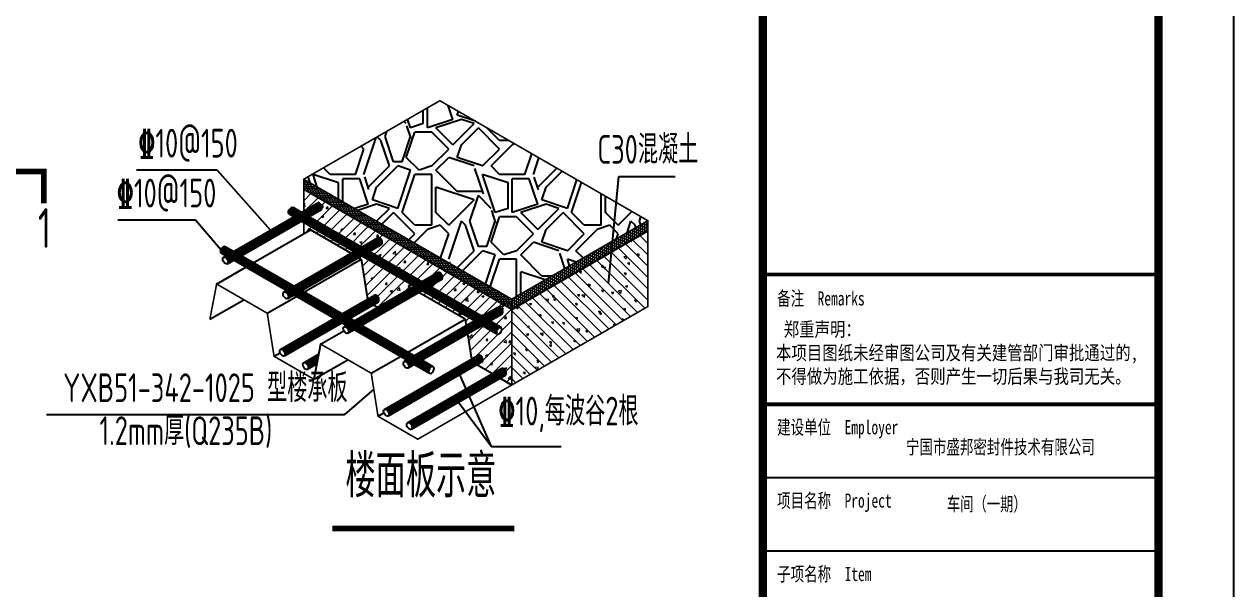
# Model space of a CAD drawing. Extents: x -89996 to 1006241, y -2176 to 440573.
# Drawn here: x 717560 to 740262, y 130487 to 141094 of the extents above; entities that cross this region are included whole.
import ezdxf
from ezdxf.enums import TextEntityAlignment as Align

# ---------------------------------------------------------------- set-up
doc = ezdxf.new("R2010")
doc.units = 0
doc.header["$LTSCALE"] = 1000
doc.header["$MEASUREMENT"] = 0
for name, color, linetype in [('C', 6, 'Continuous'), ('DIM', 146, 'Continuous'), ('PUB_DIM', 3, 'Continuous'), ('PUB_TEXT', 7, 'Continuous'), ('PUB_TITLE', 4, 'Continuous'), ('PZ', 202, 'Continuous'), ('THICK', 6, 'Continuous'), ('YCX', 90, 'Continuous')]:
    doc.layers.add(name, color=color, linetype=linetype)
doc.layers.add('轮廓线', color=3, linetype='Continuous', lineweight=9)
doc.styles.add('_gyy_title_ST', font='', dxfattribs={"width": 0.8})
doc.styles.add('TSSD_Norm', font='tssdeng.shx', dxfattribs={"bigfont": 'hztxt.shx'})
doc.styles.add('XD2008', font='tssdeng.shx', dxfattribs={"width": 0.7, "bigfont": 'hztxt.shx'})
doc.styles.get('_gyy_title_ST').set_extended_font_data('SimSun')

# ---------------------------------------------------------------- blocks, each defined once
blk = doc.blocks.new('A$C211404B3')
at = {"layer": '轮廓线'}
h = blk.add_hatch(dxfattribs=at)
h.set_pattern_fill('木板', color=72, scale=22.5, style=0)
h.set_pattern_definition([(0, (-69547.327, 27063.573), (0, 28.125), []), (45, (-69547.327, 27063.573), (-19.887378, 19.887378), [])])
h.paths.add_polyline_path([(7276, 3473), (7276, 3633), (4023, 5511), (4023, 5351)])
h = blk.add_hatch(dxfattribs=at)
h.set_pattern_fill('木板', color=72, scale=25, angle=45, style=0)
h.set_pattern_definition([(45, (-69547.327, 27063.573), (-22.097087, 22.097087), []), (90, (-69547.327, 27063.573), (-31.25, 5e-15), [])])
h.paths.add_polyline_path([(9405, 4702), (9405, 4758, -0.72675), (9399, 4776, -0.158246), (9405, 4778), (9405, 4862), (7276, 3633), (7276, 3473)])
at = {"layer": 'C', "color": 1, "linetype": 'ByBlock', "const_width": 85.5}
blk.add_lwpolyline([(4472, 43), (7318, 43)], dxfattribs=at)
at = {"layer": 'PUB_DIM'}
for p, q in [((2669, 5653), (1406, 5653)), ((2669, 5653), (3503, 4714)), ((8790, 3880), (8949, 5556)), ((8949, 5556), (9834, 5556)), ((2332, 4872), (1118, 4872)), ((2729, 4405), (2332, 4872)), ((6961, 1329), (6439, 2509)), ((6442, 2021), (6961, 1329)), ((6961, 1329), (8048, 1329))]:
    blk.add_line(p, q, dxfattribs=at)
at = {"layer": 'PZ', "color": 72}
for p, q in [((5958, 6314), (5958, 6628)), ((6356, 6447), (6284, 6663)), ((5693, 6314), (5648, 6449)), ((5892, 6381), (5892, 6590)), ((6356, 6447), (5958, 6314)), ((6489, 6447), (6091, 6314)), ((6422, 6513), (6442, 6572)), ((6710, 6417), (6422, 6513)), ((6688, 6381), (6489, 6447)), ((5296, 6182), (5322, 6260)), ((5627, 6381), (5592, 6416)), ((5627, 5850), (5760, 6248)), ((5704, 6149), (5638, 6348)), ((5892, 6381), (5693, 6314)), ((6025, 6248), (5760, 6248)), ((6290, 5983), (6025, 6248)), ((6356, 6049), (6091, 6314)), ((6356, 6049), (6688, 6381)), ((6489, 6049), (6754, 6314)), ((7085, 5983), (6754, 6314)), ((6886, 6314), (6887, 6315)), ((7085, 6116), (6886, 6314)), ((4964, 5585), (5157, 6165)), ((5229, 6116), (5171, 6173)), ((5362, 5718), (5229, 6116)), ((5428, 5784), (5296, 6182)), ((5561, 5784), (5693, 6182)), ((7233, 6116), (7085, 6116)), ((7324, 6063), (7284, 6049)), ((4831, 5585), (4964, 5983)), ((4964, 5983), (4919, 6028)), ((6025, 5718), (6290, 5983)), ((6422, 5850), (6489, 6049)), ((6820, 5718), (7085, 5983)), ((6953, 5718), (7284, 6049)), ((7483, 5585), (7591, 5909)), ((4434, 5585), (4331, 5688)), ((5030, 5386), (5362, 5718)), ((5163, 5386), (5494, 5718)), ((5561, 5784), (5428, 5784)), ((5693, 5651), (5494, 5718)), ((5826, 5651), (5627, 5850)), ((6025, 5718), (5826, 5651)), ((6091, 5651), (6290, 5850)), ((6688, 5718), (6290, 5850)), ((6820, 5718), (6422, 5850)), ((6834, 5280), (6701, 5678)), ((7085, 5585), (6953, 5718)), ((7616, 5585), (7702, 5845)), ((7682, 5386), (7980, 5684)), ((4124, 5452), (4092, 5550)), ((4234, 5389), (4169, 5585)), ((4566, 5453), (4169, 5585)), ((4831, 5585), (4434, 5585)), ((4699, 5585), (4434, 5585)), ((4633, 5159), (4633, 5519)), ((4898, 5519), (4633, 5519)), ((5030, 5121), (4898, 5519)), ((5043, 5348), (4977, 5546)), ((5494, 5055), (5693, 5651)), ((5561, 4989), (5760, 5585)), ((6025, 5585), (5760, 5585)), ((6025, 4790), (6025, 5585)), ((6422, 5320), (6091, 5651)), ((7019, 4989), (6820, 5585)), ((7218, 5453), (6820, 5585)), ((7483, 5585), (7085, 5585)), ((7351, 5585), (7085, 5585)), ((7284, 4989), (7284, 5519)), ((7549, 5519), (7284, 5519)), ((7682, 5121), (7549, 5519)), ((7695, 5346), (7629, 5545)), ((7815, 5386), (8064, 5636)), ((8146, 5055), (8295, 5502)), ((4566, 5197), (4566, 5453)), ((5097, 5187), (5163, 5386)), ((6091, 4989), (6091, 5386)), ((6688, 5187), (6091, 5386)), ((6820, 5320), (6422, 5320)), ((7218, 5055), (7218, 5453)), ((7748, 5187), (7815, 5386)), ((8212, 4989), (8369, 5459)), ((5030, 5121), (4820, 5051)), ((5163, 5121), (4868, 5023)), ((5494, 5055), (5097, 5187)), ((5362, 5055), (5163, 5121)), ((6290, 4790), (6688, 5187)), ((6621, 4856), (6754, 5254)), ((6953, 5055), (6754, 5254)), ((7682, 5121), (7284, 4989)), ((7815, 5121), (7417, 4989)), ((8146, 5055), (7748, 5187)), ((8013, 5055), (7815, 5121)), ((8676, 4790), (8676, 5282)), ((8743, 4989), (8743, 5244)), ((5161, 4854), (5362, 5055)), ((5245, 4805), (5428, 4989)), ((5760, 4657), (5428, 4989)), ((5760, 4790), (5561, 4989)), ((6290, 4790), (6091, 4989)), ((6953, 4525), (7085, 4922)), ((7030, 4823), (6964, 5022)), ((7218, 5055), (7019, 4989)), ((7351, 4922), (7085, 4922)), ((7616, 4657), (7351, 4922)), ((7682, 4723), (7417, 4989)), ((7682, 4723), (8013, 5055)), ((7815, 4723), (8080, 4989)), ((8411, 4657), (8080, 4989)), ((8411, 4790), (8212, 4989)), ((8942, 4790), (8743, 4989)), ((8942, 4790), (9157, 5005)), ((9273, 4856), (9296, 4924)), ((6025, 4790), (5760, 4790)), ((6157, 4790), (5958, 4723)), ((6290, 4657), (6157, 4790)), ((6290, 4259), (6489, 4856)), ((6555, 4790), (6489, 4856)), ((6688, 4392), (6555, 4790)), ((6754, 4458), (6621, 4856)), ((6886, 4458), (7019, 4856)), ((8676, 4790), (8411, 4790)), ((8809, 4790), (8610, 4723)), ((8942, 4657), (8809, 4790)), ((9080, 4674), (9140, 4856)), ((9207, 4790), (9140, 4856)), ((9219, 4754), (9207, 4790)), ((9293, 4797), (9273, 4856)), ((5665, 4563), (5760, 4657)), ((5749, 4514), (5958, 4723)), ((6163, 4276), (6290, 4657)), ((7351, 4392), (7616, 4657)), ((7748, 4525), (7815, 4723)), ((8146, 4392), (8411, 4657)), ((8279, 4392), (8610, 4723)), ((8916, 4579), (8942, 4657)), ((6422, 4126), (6688, 4392)), ((6506, 4078), (6820, 4392)), ((6886, 4458), (6754, 4458)), ((7019, 4326), (6820, 4392)), ((7152, 4326), (6953, 4525)), ((7351, 4392), (7152, 4326)), ((7417, 4326), (7616, 4525)), ((8013, 4392), (7616, 4525)), ((8146, 4392), (7748, 4525)), ((8107, 4112), (8027, 4352)), ((8393, 4278), (8279, 4392)), ((6314, 4188), (6303, 4220)), ((6867, 3869), (7019, 4326)), ((6941, 3826), (7085, 4259)), ((7351, 4259), (7085, 4259)), ((7351, 3676), (7351, 4259)), ((7748, 3994), (7417, 4326)), ((8181, 4155), (8146, 4259)), ((8283, 4214), (8146, 4259)), ((7417, 3714), (7417, 4061)), ((7797, 3934), (7417, 4061)), ((7902, 3994), (7748, 3994))]:
    blk.add_line(p, q, dxfattribs=at)
at = {"layer": 'PZ', "extrusion": (-0.707107, -0.408248, 0.57735)}
for p, q in [((7276, 3473), (4023, 5351)), ((5175, 3502), (5103, 3544)), ((6973, 2464), (6729, 2605)), ((7276, 2289), (7092, 2396))]:
    blk.add_line(p, q, dxfattribs=at)
at = {"layer": 'PZ', "extrusion": (0.707107, -0.408248, 0.57735)}
blk.add_line((7276, 3473), (9405, 4702), dxfattribs=at)
at = {"layer": 'PZ', "const_width": 25}
for points in [[(7276, 2289), (9405, 3518), (9405, 4862), (6152, 6740), (4023, 5511), (4023, 5014)], [(7276, 3633), (4023, 5511)]]:
    blk.add_lwpolyline(points, dxfattribs=at)
at = {"layer": 'PZ'}
for points in [[(4023, 4834, 25, 25, 0), (4023, 4657, 0, 0, 0)], [(7276, 2289, 25, 25, 0), (7276, 3633, 25, 25, 0), (9405, 4862, 0, 0, 0)]]:
    blk.add_lwpolyline(points, format="xyseb", dxfattribs=at)
at = {"layer": 'THICK', "color": 4}
for p, q in [((2769, 4290), (4238, 5138)), ((2780, 4292), (4249, 5141)), ((2791, 4290), (4260, 5139)), ((2803, 4284), (4272, 5132)), ((2815, 4274), (4284, 5122)), ((2827, 4258), (4296, 5106)), ((2830, 4188), (4300, 5037)), ((2836, 4240), (4305, 5088)), ((2837, 4197), (4307, 5046)), ((2840, 4221), (4309, 5069)), ((2840, 4207), (4309, 5056)), ((3711, 3745), (5180, 4594)), ((3722, 3748), (5192, 4597)), ((3733, 3746), (5203, 4595)), ((3745, 3740), (5214, 4588)), ((3757, 3730), (5226, 4578)), ((3769, 3714), (5238, 4562)), ((3778, 3696), (5247, 4544)), ((3773, 3644), (5242, 4493)), ((3780, 3653), (5249, 4502)), ((3782, 3677), (5252, 4525)), ((3782, 3663), (5252, 4512)), ((4653, 3201), (6122, 4050)), ((4665, 3204), (6134, 4053)), ((4676, 3202), (6145, 4051)), ((4688, 3196), (6157, 4044)), ((4700, 3186), (6169, 4034)), ((4712, 3170), (6181, 4018)), ((4720, 3152), (6189, 4000)), ((4725, 3133), (6194, 3981)), ((4715, 3100), (6184, 3948)), ((4722, 3109), (6191, 3958)), ((4725, 3119), (6194, 3968)), ((5595, 2658), (7065, 3506)), ((5607, 2660), (7076, 3509)), ((5618, 2658), (7087, 3507)), ((5630, 2652), (7099, 3500)), ((5642, 2642), (7111, 3490)), ((5654, 2626), (7123, 3474)), ((5662, 2608), (7132, 3456)), ((5664, 2565), (7133, 3414)), ((5667, 2589), (7136, 3437)), ((5667, 2575), (7136, 3424)), ((5657, 2556), (7126, 3405))]:
    blk.add_line(p, q, dxfattribs=at)
at = {"layer": 'THICK', "color": 70}
for p, q in [((3890, 4937), (3785, 4998)), ((3879, 4931), (3785, 4985)), ((3872, 4926), (3788, 4975)), ((3909, 4948), (3790, 5017)), ((3929, 4960), (3798, 5035)), ((3867, 4924), (3801, 4962)), ((3949, 4971), (3810, 5051)), ((3964, 4980), (3822, 5061)), ((3975, 4986), (3834, 5068)), ((3982, 4990), (3845, 5070)), ((3986, 4992), (3856, 5067)), ((4925, 4446), (4101, 4922)), ((4928, 4448), (4104, 4924)), ((4809, 4380), (3986, 4855)), ((4814, 4382), (3990, 4858)), ((4821, 4387), (3997, 4862)), ((4833, 4393), (4009, 4869)), ((4852, 4404), (4028, 4880)), ((4871, 4416), (4048, 4891)), ((4891, 4427), (4068, 4903)), ((4906, 4436), (4083, 4911)), ((4917, 4442), (4094, 4918)), ((2830, 4325), (2724, 4386)), ((2818, 4318), (2724, 4372)), ((2811, 4314), (2727, 4363)), ((2849, 4336), (2729, 4405)), ((2869, 4347), (2738, 4423)), ((2888, 4359), (2750, 4439)), ((2903, 4367), (2762, 4449)), ((2915, 4374), (2774, 4455)), ((2922, 4378), (2785, 4457)), ((2925, 4380), (2796, 4454)), ((5833, 3883), (5010, 4359)), ((5848, 3892), (5025, 4367)), ((5860, 3898), (5036, 4374)), ((5867, 3902), (5043, 4378)), ((5870, 3904), (5047, 4380)), ((2807, 4311), (2740, 4350)), ((3749, 3767), (2925, 4243)), ((3753, 3770), (2930, 4246)), ((3760, 3774), (2937, 4250)), ((3772, 3781), (2948, 4256)), ((3791, 3792), (2967, 4267)), ((3811, 3803), (2987, 4279)), ((3831, 3815), (3007, 4290)), ((3846, 3823), (3022, 4299)), ((3857, 3830), (3033, 4305)), ((3864, 3834), (3040, 4310)), ((3867, 3836), (3044, 4311)), ((5752, 3836), (4928, 4311)), ((5756, 3838), (4932, 4314)), ((5763, 3842), (4940, 4318)), ((5775, 3849), (4951, 4325)), ((5794, 3860), (4970, 4336)), ((5814, 3872), (4990, 4347)), ((5870, 3904), (5640, 4037)), ((6736, 3316), (5913, 3792)), ((6756, 3328), (5932, 3803)), ((6775, 3339), (5952, 3814)), ((6791, 3348), (5967, 3823)), ((6802, 3354), (5978, 3830)), ((6809, 3358), (5986, 3834)), ((6812, 3360), (5989, 3836)), ((6812, 3360), (5989, 3836)), ((4691, 3223), (3867, 3699)), ((4696, 3226), (3872, 3701)), ((4703, 3230), (3879, 3706)), ((4714, 3237), (3891, 3712)), ((4733, 3248), (3910, 3723)), ((4753, 3259), (3929, 3735)), ((4773, 3271), (3949, 3746)), ((4788, 3279), (3964, 3755)), ((4799, 3286), (3975, 3761)), ((4806, 3290), (3983, 3766)), ((4810, 3292), (3986, 3767)), ((6694, 3292), (5870, 3767)), ((6698, 3294), (5875, 3770)), ((6705, 3298), (5882, 3774)), ((6717, 3305), (5894, 3781)), ((4810, 3292), (4579, 3425)), ((5741, 2742), (4918, 3217)), ((5748, 2746), (4925, 3221)), ((5752, 2748), (4928, 3223)), ((5752, 2748), (4928, 3223)), ((7048, 3087), (6812, 3223)), ((7041, 3097), (6817, 3226)), ((7038, 3107), (6824, 3230)), ((7038, 3120), (6836, 3237)), ((7042, 3139), (6855, 3248)), ((7051, 3157), (6874, 3259)), ((7063, 3173), (6894, 3270)), ((7075, 3183), (6909, 3279)), ((7087, 3190), (6920, 3286)), ((7098, 3192), (6928, 3290)), ((7109, 3189), (6931, 3292)), ((7109, 3189), (6931, 3292)), ((5633, 2679), (4810, 3155)), ((5638, 2682), (4814, 3157)), ((5645, 2686), (4821, 3162)), ((5656, 2693), (4833, 3168)), ((5675, 2704), (4852, 3179)), ((5695, 2715), (4872, 3191)), ((5715, 2727), (4891, 3202)), ((5730, 2735), (4906, 3211)), ((6002, 2561), (5833, 2658)), ((6014, 2571), (5849, 2667)), ((6026, 2577), (5860, 2673)), ((6037, 2579), (5867, 2677)), ((6049, 2576), (5870, 2679)), ((6049, 2576), (5870, 2679)), ((5987, 2475), (5752, 2611)), ((5980, 2484), (5756, 2613)), ((5977, 2494), (5763, 2618)), ((5977, 2508), (5775, 2624)), ((5982, 2527), (5794, 2635)), ((5990, 2545), (5814, 2647))]:
    blk.add_line(p, q, dxfattribs=at)
at = {"layer": 'THICK'}
for p, q in [((3234, 4201), (4129, 4718)), ((2661, 3870), (3116, 4133))]:
    blk.add_line(p, q, dxfattribs=at)
at = {"layer": 'THICK', "extrusion": (0.707107, -0.408248, 0.57735)}
for p, q in [((4762, 4353), (4129, 4718)), ((4921, 4261), (4881, 4284)), ((4921, 4261), (5020, 3633)), ((6548, 3322), (5823, 3740)), ((6548, 3322), (6564, 3217)), ((6584, 3091), (6647, 2694))]:
    blk.add_line(p, q, dxfattribs=at)
at = {"layer": 'THICK', "extrusion": (0, 0.816497, 0.57735)}
for p, q in [((4026, 3744), (4921, 4261)), ((2555, 3319), (3085, 3625)), ((3453, 3413), (3908, 3676)), ((5653, 2805), (6548, 3322)), ((4287, 2931), (4649, 3140)), ((3559, 2739), (3652, 2793)), ((4181, 2380), (4711, 2686)), ((5079, 2474), (5534, 2737)), ((5185, 1800), (5278, 1854))]:
    blk.add_line(p, q, dxfattribs=at)
at = {"layer": 'THICK', "color": 241}
for p, q in [((4619, 3402), (5128, 3695)), ((4623, 3400), (5140, 3698)), ((4630, 3396), (5151, 3696)), ((4641, 3389), (5162, 3690)), ((4656, 3380), (5174, 3680)), ((4676, 3369), (5186, 3664)), ((4696, 3358), (5195, 3646)), ((4715, 3347), (5200, 3627)), ((4726, 3340), (5200, 3613)), ((4733, 3336), (5197, 3603)), ((4738, 3333), (5190, 3594)), ((3659, 2847), (4501, 3333)), ((3670, 2850), (4504, 3331)), ((3681, 2848), (4511, 3327)), ((3693, 2842), (4523, 3321)), ((3705, 2831), (4538, 3312)), ((3717, 2815), (4557, 3301)), ((3721, 2746), (4619, 3265)), ((3726, 2798), (4577, 3289)), ((3728, 2755), (4615, 3267)), ((3730, 2778), (4596, 3278)), ((3730, 2765), (4608, 3271)), ((4021, 2638), (4257, 2774)), ((4033, 2641), (4256, 2770)), ((4044, 2639), (4254, 2760)), ((4056, 2632), (4251, 2745)), ((4068, 2622), (4248, 2726)), ((4080, 2606), (4243, 2700)), ((4088, 2588), (4238, 2675)), ((4093, 2569), (4233, 2650)), ((5286, 1908), (6754, 2756)), ((5297, 1911), (6766, 2759)), ((5308, 1909), (6777, 2757)), ((5319, 1903), (6789, 2751)), ((5331, 1892), (6801, 2741)), ((5344, 1876), (6813, 2725)), ((5347, 1807), (6816, 2655)), ((5352, 1859), (6821, 2707)), ((5354, 1816), (6823, 2664)), ((5357, 1839), (6826, 2688)), ((5357, 1826), (6826, 2674)), ((4083, 2537), (4227, 2620)), ((4090, 2546), (4228, 2626)), ((4093, 2556), (4230, 2635)), ((5648, 1699), (7117, 2547)), ((5659, 1702), (7128, 2550)), ((5670, 1700), (7139, 2548)), ((5682, 1693), (7151, 2542)), ((5694, 1683), (7163, 2531)), ((5706, 1667), (7175, 2516)), ((5715, 1649), (7184, 2498)), ((5719, 1630), (7188, 2479)), ((5719, 1617), (7188, 2465)), ((5709, 1598), (7179, 2446)), ((5716, 1607), (7186, 2455))]:
    blk.add_line(p, q, dxfattribs=at)
at = {"layer": 'THICK', "extrusion": (-0.707107, -0.408248, 0.57735)}
blk.add_line((4287, 2931), (4181, 2380), dxfattribs=at)
at = {"layer": 'THICK'}
blk.add_lwpolyline([(7276, 2289, 25, 25, 0), (5807, 1441, 25, 25, 0), (5185, 1800, 25, 25, 0), (5079, 2474, 25, 25, 0), (4287, 2931, 25, 25, 0), (4181, 2380, 25, 25, 0), (3559, 2739, 25, 25, 0), (3453, 3413, 25, 25, 0), (2661, 3870, 25, 25, 0), (2555, 3319, 0, 0, 0)], format="xyseb", dxfattribs=at)
at = {"layer": 'THICK', "color": 4}
for centre, start_param, end_param in [((4268, 5087), 6.204217, 9.431477), ((4267, 5086), 6.187663, 6.380239), ((5210, 4542), 6.204217, 9.431477), ((5209, 4542), 6.187663, 6.380239), ((6152, 3998), 6.204217, 9.431477), ((6152, 3998), 6.187663, 6.380239), ((7094, 3454), 6.204217, 9.431477), ((7094, 3454), 6.187663, 6.380239)]:
    blk.add_ellipse(centre, major_axis=(29.6, -51.5), ratio=0.582274, start_param=start_param, end_param=end_param, dxfattribs=at)
at = {"layer": 'THICK', "color": 70, "extrusion": (0, 0, -1)}
for centre in [(3827, 5015), (2766, 4403)]:
    blk.add_ellipse(centre, major_axis=(-29.6, -51.5), ratio=0.582274, start_param=6.170759, end_param=9.42625, dxfattribs=at)
at = {"layer": 'THICK', "color": 4}
for centre in [(2798, 4238), (3741, 3694), (4683, 3150), (5625, 2606)]:
    blk.add_ellipse(centre, major_axis=(29.6, -51.5), ratio=0.582274, dxfattribs=at)
at = {"layer": 'THICK', "color": 241}
for centre in [(5158, 3644), (6784, 2705), (7147, 2496)]:
    blk.add_ellipse(centre, major_axis=(29.6, -51.5), ratio=0.582274, start_param=6.204217, end_param=9.431477, dxfattribs=at)
at = {"layer": 'THICK', "color": 70, "extrusion": (0, 0, -1)}
for centre in [(7079, 3137), (6019, 2525)]:
    blk.add_ellipse(centre, major_axis=(-29.6, -51.5), ratio=0.582274, dxfattribs=at)
at = {"layer": 'THICK', "color": 241}
for centre in [(3689, 2796), (4051, 2586), (5315, 1857), (5677, 1648)]:
    blk.add_ellipse(centre, major_axis=(29.6, -51.5), ratio=0.582274, dxfattribs=at)
at = {"layer": 'YCX'}
for p, q in [((5118, 2225), (4654, 1822)), ((4654, 1822), (0, 1822))]:
    blk.add_line(p, q, dxfattribs=at)
at = {"layer": '轮廓线', "color": 72}
for p, q in [((4023, 5175), (4135, 5286)), ((4023, 4998), (4247, 5222)), ((4023, 4821), (4359, 5157)), ((4023, 5136), (4039, 5142)), ((4023, 5116), (4029, 5112)), ((4023, 5095), (4041, 5115)), ((4029, 5112), (4039, 5142)), ((4046, 5084), (4041, 5115)), ((4285, 5082), (4324, 5122)), ((4329, 5075), (4323, 5122)), ((4023, 5086), (4046, 5084)), ((4053, 4674), (4471, 5092)), ((4221, 4665), (4583, 5028)), ((4285, 5082), (4329, 5075)), ((4302, 4928), (4337, 4941)), ((4302, 4928), (4327, 4911)), ((4327, 4911), (4337, 4941)), ((4333, 4601), (4695, 4963)), ((4375, 5055), (4399, 5084)), ((4375, 5055), (4405, 5052)), ((4405, 5052), (4399, 5084)), ((4086, 4710), (4110, 4739)), ((4115, 4710), (4110, 4739)), ((4445, 4536), (4807, 4898)), ((4557, 4471), (4919, 4834)), ((4601, 4726), (4636, 4740)), ((4625, 4709), (4636, 4740)), ((4669, 4407), (5032, 4769)), ((4086, 4710), (4112, 4708)), ((4445, 4679), (4469, 4708)), ((4445, 4679), (4474, 4676)), ((4474, 4676), (4469, 4708)), ((4601, 4726), (4625, 4709)), ((4781, 4342), (5144, 4704)), ((4803, 4648), (4827, 4676)), ((4803, 4648), (4833, 4645)), ((4833, 4645), (4827, 4676)), ((4893, 4277), (5256, 4639)), ((4939, 4146), (5368, 4575)), ((5162, 4616), (5186, 4645)), ((5162, 4616), (5192, 4614)), ((5192, 4614), (5186, 4645)), ((9147, 4531), (9132, 4544)), ((9147, 4531), (9149, 4554)), ((9405, 4327), (9167, 4564)), ((9405, 4503), (9279, 4629)), ((9405, 4680), (9391, 4694)), ((4884, 4429), (4923, 4470)), ((4884, 4429), (4929, 4422)), ((4899, 4525), (4934, 4538)), ((4899, 4525), (4924, 4508)), ((4929, 4422), (4923, 4470)), ((4924, 4508), (4934, 4538)), ((4964, 3994), (5480, 4510)), ((4988, 3841), (5592, 4445)), ((5012, 3688), (5704, 4381)), ((5418, 4346), (5457, 4387)), ((5463, 4339), (5457, 4387)), ((9405, 3796), (8831, 4370)), ((9405, 3973), (8943, 4435)), ((9405, 4150), (9055, 4500)), ((4883, 4283), (4897, 4300)), ((4902, 4272), (4897, 4300)), ((5066, 3565), (5816, 4316)), ((5178, 3501), (5928, 4251)), ((5197, 4324), (5233, 4337)), ((5197, 4324), (5222, 4307)), ((5222, 4307), (5232, 4337)), ((5231, 4240), (5255, 4269)), ((5231, 4240), (5261, 4238)), ((5261, 4237), (5255, 4269)), ((5418, 4346), (5463, 4339)), ((5465, 3611), (6040, 4186)), ((5590, 4209), (5614, 4237)), ((5590, 4209), (5620, 4206)), ((5620, 4206), (5614, 4237)), ((5948, 4177), (5973, 4206)), ((5948, 4177), (5978, 4175)), ((5978, 4175), (5973, 4206)), ((9245, 3426), (8494, 4176)), ((9357, 3490), (8606, 4241)), ((8693, 4130), (8679, 4165)), ((8710, 4155), (8679, 4165)), ((9405, 3619), (8718, 4306)), ((9075, 4302), (9027, 4296)), ((9068, 4257), (9027, 4296)), ((9068, 4257), (9075, 4302)), ((9118, 4203), (9087, 4197)), ((9116, 4173), (9087, 4197)), ((9116, 4173), (9118, 4203)), ((9257, 4307), (9243, 4342)), ((9273, 4331), (9243, 4342)), ((9257, 4307), (9273, 4332)), ((5076, 3961), (5111, 3974)), ((5101, 3944), (5111, 3974)), ((5496, 4122), (5531, 4136)), ((5496, 4122), (5521, 4106)), ((5521, 4105), (5531, 4136)), ((5790, 3759), (6152, 4122)), ((5902, 3695), (6264, 4057)), ((6014, 3630), (6376, 3992)), ((6215, 4082), (6218, 4084)), ((6215, 4082), (6239, 4065)), ((6239, 4065), (6241, 4070)), ((8129, 3953), (8142, 3973)), ((8909, 3232), (8158, 3982)), ((9021, 3296), (8270, 4047)), ((8366, 4064), (8335, 4058)), ((8364, 4034), (8335, 4058)), ((8364, 4034), (8366, 4064)), ((9133, 3361), (8382, 4112)), ((8693, 4130), (8710, 4155)), ((8742, 4133), (8711, 4127)), ((8740, 4103), (8711, 4127)), ((8740, 4103), (8742, 4133)), ((9055, 4008), (9042, 4043)), ((9072, 4033), (9042, 4043)), ((9055, 4008), (9072, 4033)), ((4980, 3890), (4990, 3900)), ((4986, 3854), (4995, 3852)), ((4995, 3852), (4990, 3900)), ((5076, 3961), (5101, 3944)), ((5301, 3864), (5325, 3893)), ((5301, 3864), (5330, 3861)), ((5330, 3861), (5325, 3893)), ((5484, 3777), (5523, 3817)), ((5529, 3770), (5523, 3817)), ((5659, 3833), (5683, 3861)), ((5659, 3833), (5689, 3830)), ((5689, 3830), (5683, 3861)), ((5794, 3921), (5829, 3934)), ((5794, 3921), (5819, 3904)), ((5819, 3904), (5829, 3934)), ((6018, 3801), (6042, 3830)), ((6018, 3801), (6048, 3799)), ((6048, 3799), (6042, 3830)), ((6126, 3565), (6488, 3928)), ((6238, 3501), (6601, 3863)), ((6350, 3436), (6713, 3798)), ((6376, 3770), (6401, 3799)), ((6406, 3767), (6401, 3799)), ((6513, 3881), (6547, 3894)), ((6513, 3881), (6538, 3864)), ((6538, 3864), (6548, 3893)), ((8572, 3038), (7822, 3788)), ((8684, 3102), (7934, 3853)), ((8797, 3167), (8046, 3917)), ((8129, 3953), (8125, 3963)), ((8491, 3831), (8478, 3866)), ((8508, 3856), (8478, 3866)), ((8491, 3831), (8508, 3856)), ((9087, 3844), (9056, 3838)), ((9084, 3814), (9056, 3838)), ((9084, 3814), (9087, 3844)), ((9405, 3921), (9404, 3922)), ((9405, 3921), (9404, 3922)), ((5374, 3760), (5409, 3773)), ((5374, 3760), (5399, 3743)), ((5399, 3743), (5409, 3773)), ((5484, 3777), (5529, 3770)), ((6018, 3694), (6057, 3734)), ((6018, 3694), (6062, 3687)), ((6062, 3687), (6057, 3734)), ((6093, 3720), (6128, 3733)), ((6093, 3720), (6118, 3703)), ((6118, 3703), (6128, 3733)), ((6376, 3770), (6406, 3767)), ((6462, 3371), (6825, 3734)), ((6552, 3611), (6591, 3652)), ((6552, 3611), (6596, 3604)), ((6554, 3286), (6937, 3669)), ((6578, 3133), (7049, 3604)), ((6596, 3604), (6591, 3652)), ((6735, 3739), (6759, 3767)), ((6735, 3739), (6765, 3736)), ((6765, 3736), (6759, 3767)), ((6811, 3680), (6846, 3693)), ((6811, 3680), (6836, 3663)), ((6836, 3663), (6846, 3693)), ((8348, 2908), (7598, 3659)), ((8460, 2973), (7710, 3723)), ((7852, 3635), (7805, 3630)), ((7845, 3591), (7805, 3630)), ((7845, 3591), (7852, 3636)), ((7928, 3655), (7914, 3690)), ((7944, 3679), (7914, 3690)), ((7959, 3636), (7927, 3630)), ((7956, 3606), (7927, 3630)), ((7928, 3655), (7944, 3680)), ((7956, 3606), (7959, 3636)), ((8335, 3705), (8303, 3699)), ((8332, 3675), (8303, 3699)), ((8332, 3675), (8335, 3705)), ((8422, 3702), (8375, 3696)), ((8415, 3657), (8375, 3696)), ((8415, 3657), (8422, 3702)), ((8711, 3774), (8680, 3769)), ((8708, 3745), (8680, 3769)), ((8708, 3745), (8711, 3775)), ((8854, 3710), (8841, 3745)), ((8871, 3735), (8841, 3745)), ((8854, 3710), (8871, 3735)), ((8992, 3768), (8944, 3763)), ((8985, 3724), (8944, 3763)), ((8985, 3724), (8992, 3768)), ((9217, 3588), (9203, 3623)), ((9233, 3613), (9203, 3623)), ((9217, 3588), (9233, 3613)), ((6391, 3518), (6426, 3532)), ((6391, 3518), (6416, 3502)), ((6416, 3502), (6426, 3532)), ((6446, 3394), (6470, 3423)), ((6476, 3391), (6470, 3422)), ((6602, 2980), (7161, 3539)), ((6626, 2827), (7273, 3475)), ((7085, 3528), (7119, 3564)), ((7085, 3528), (7130, 3521)), ((7110, 3478), (7145, 3492)), ((7110, 3478), (7135, 3462)), ((7130, 3521), (7125, 3560)), ((7135, 3461), (7145, 3492)), ((8012, 2714), (7276, 3450)), ((7364, 3478), (7350, 3513)), ((7380, 3503), (7350, 3513)), ((7364, 3478), (7380, 3503)), ((8124, 2779), (7374, 3529)), ((8236, 2843), (7486, 3594)), ((7583, 3566), (7551, 3561)), ((7580, 3537), (7551, 3561)), ((7580, 3537), (7583, 3566)), ((8290, 3533), (8277, 3568)), ((8307, 3558), (8277, 3568)), ((8290, 3533), (8307, 3558)), ((8653, 3411), (8639, 3446)), ((8670, 3436), (8639, 3446)), ((8680, 3416), (8648, 3410)), ((8677, 3386), (8648, 3410)), ((8653, 3411), (8670, 3436)), ((8677, 3386), (8680, 3416)), ((9056, 3485), (9024, 3479)), ((9053, 3455), (9024, 3480)), ((9053, 3455), (9056, 3485)), ((9405, 3550), (9400, 3549)), ((9405, 3545), (9400, 3549)), ((6446, 3394), (6476, 3391)), ((6650, 2675), (7276, 3301)), ((6690, 3317), (6725, 3330)), ((6690, 3317), (6715, 3300)), ((6715, 3300), (6725, 3330)), ((6804, 3362), (6829, 3391)), ((6804, 3362), (6834, 3360)), ((6834, 3360), (6829, 3391)), ((7163, 3331), (7187, 3360)), ((7163, 3331), (7193, 3328)), ((7193, 3328), (7187, 3360)), ((7900, 2649), (7276, 3273)), ((7726, 3356), (7713, 3391)), ((7743, 3381), (7713, 3391)), ((7726, 3356), (7743, 3381)), ((7927, 3277), (7896, 3271)), ((7925, 3247), (7896, 3271)), ((7925, 3247), (7927, 3277)), ((8089, 3235), (8075, 3270)), ((8106, 3259), (8075, 3269)), ((8089, 3235), (8106, 3259)), ((8303, 3346), (8272, 3341)), ((8301, 3317), (8272, 3341)), ((8301, 3317), (8303, 3347)), ((8909, 3234), (8862, 3229)), ((8878, 3214), (8862, 3229)), ((8909, 3232), (8909, 3235)), ((9014, 3293), (9002, 3325)), ((9032, 3314), (9002, 3325)), ((9019, 3296), (9032, 3315)), ((6618, 3041), (6657, 3082)), ((6618, 3041), (6662, 3034)), ((6662, 3034), (6657, 3082)), ((6747, 2595), (7276, 3124)), ((6988, 3116), (7023, 3129)), ((6988, 3116), (7013, 3099)), ((7013, 3099), (7023, 3129)), ((7788, 2585), (7276, 3096)), ((7525, 3058), (7512, 3093)), ((7542, 3083), (7512, 3093)), ((7551, 3208), (7520, 3202)), ((7549, 3178), (7520, 3202)), ((7525, 3058), (7542, 3083)), ((7549, 3178), (7551, 3208)), ((7769, 3102), (7722, 3096)), ((7763, 3057), (7722, 3096)), ((7763, 3057), (7769, 3102)), ((8339, 3168), (8292, 3163)), ((8332, 3124), (8292, 3163)), ((8332, 3124), (8339, 3168)), ((8451, 3113), (8438, 3148)), ((8468, 3138), (8438, 3148)), ((8451, 3113), (8468, 3138)), ((6859, 2530), (7276, 2948)), ((6874, 2986), (6898, 3015)), ((6874, 2986), (6904, 2984)), ((6904, 2984), (6898, 3015)), ((7152, 2958), (7190, 2999)), ((7152, 2958), (7196, 2952)), ((7196, 2952), (7190, 2999)), ((7232, 2955), (7257, 2984)), ((7232, 2955), (7262, 2952)), ((7262, 2952), (7257, 2984)), ((7676, 2520), (7276, 2920)), ((7520, 2849), (7488, 2843)), ((7517, 2819), (7489, 2843)), ((7517, 2819), (7520, 2849)), ((7896, 2918), (7865, 2913)), ((7893, 2889), (7865, 2913)), ((7888, 2936), (7874, 2971)), ((7904, 2961), (7874, 2971)), ((7888, 2936), (7904, 2961)), ((7893, 2889), (7896, 2919)), ((8238, 2845), (8237, 2849)), ((8243, 2847), (8237, 2849)), ((8272, 2988), (8241, 2982)), ((8269, 2958), (8241, 2982)), ((8269, 2958), (8272, 2988)), ((6867, 2753), (6902, 2767)), ((6867, 2753), (6891, 2736)), ((6891, 2736), (6902, 2767)), ((6971, 2465), (7276, 2771)), ((7564, 2455), (7276, 2743)), ((7324, 2759), (7310, 2794)), ((7340, 2784), (7310, 2794)), ((7324, 2759), (7340, 2784)), ((7686, 2638), (7673, 2673)), ((7703, 2662), (7673, 2673)), ((7686, 2638), (7703, 2662)), ((6943, 2610), (6967, 2639)), ((6943, 2610), (6973, 2608)), ((6973, 2608), (6967, 2639)), ((7083, 2401), (7276, 2594)), ((7165, 2552), (7200, 2565)), ((7165, 2552), (7190, 2535)), ((7190, 2535), (7200, 2565)), ((7452, 2390), (7276, 2566)), ((7488, 2490), (7457, 2485)), ((7486, 2461), (7457, 2485)), ((7486, 2461), (7488, 2491)), ((7687, 2568), (7639, 2563)), ((7680, 2524), (7639, 2563)), ((7680, 2524), (7687, 2568)), ((7195, 2336), (7276, 2417)), ((7218, 2389), (7257, 2429)), ((7218, 2389), (7262, 2382)), ((7262, 2382), (7257, 2429)), ((7340, 2326), (7276, 2389))]:
    blk.add_line(p, q, dxfattribs=at)
at = {"layer": 'DIM', "color": 7, "style": 'TSSD_Norm', "width": 0.7}
for s, p in [('%%13210@150', (2213, 5715)), ('C30混凝土', (9405, 5618)), ('%%13210@150', (1877, 4934)), ('YXB51-342-1025 型楼承板', (2485, 1887)), ('%%13210,每波谷2根', (8163, 1521)), ('1.2mm厚(Q235B)', (2180, 1214))]:
    blk.add_text(s, height=450, dxfattribs=at).set_placement(p, align=Align.BOTTOM_CENTER)
blk.add_text('楼面板示意', height=675, dxfattribs=at).set_placement((4675, 327), align=Align.BOTTOM_LEFT)
blk = doc.blocks.new('A$C767023C3')
at = {"layer": 'PUB_TITLE'}
for p, q in [((0, -23192), (-4949, -23192)), ((0, -25737), (-4949, -25737)), ((0, -26657), (-4949, -26657))]:
    blk.add_line(p, q, dxfattribs=at)
at = {"layer": 'PUB_TITLE', "const_width": 106}
blk.add_lwpolyline([(-4949, 0), (0, 0), (0, -40586), (-4949, -40586)], close=True, dxfattribs=at)
at = {"layer": 'PUB_TITLE', "const_width": 49.5}
for points in [[(-4949, -23192), (0, -23192)], [(-4949, -24818), (0, -24818)]]:
    blk.add_lwpolyline(points, dxfattribs=at)
at = {"layer": 'PUB_TITLE', "style": '_gyy_title_ST', "width": 0.7}
for s, height, p in [('备注  Remarks', 176.77, (-4771, -23580)), ('建设单位  Employer', 176.77, (-4771, -25193)), ('项目名称  Project', 176.77, (-4771, -26112)), ('子项名称  Item', 176.8, (-4771, -27031))]:
    blk.add_text(s, height=height, dxfattribs=at).set_placement(p)
at = {"layer": 'PUB_TITLE', "color": 2, "style": '_gyy_title_ST', "width": 0.7}
for s, height, p in [('宁国市盛邦密封件技术有限公司', 176.77, (-1978, -25348)), ('车间（一期）', 173.9, (-2148, -26063))]:
    blk.add_text(s, height=height, dxfattribs=at).set_placement(p, align=Align.MIDDLE)
at = {"layer": 'PUB_TITLE', "insert": (-4785, -23790), "char_height": 176.77, "width": 5656.57, "attachment_point": 1, "style": '_gyy_title_ST'}
blk.add_mtext(' 郑重声明：\\P本项目图纸未经审图公司及有关建管部门审批通过的,\\P不得做为施工依据，否则产生一切后果与我司无关。', dxfattribs=at)

msp = doc.modelspace()

# ---------------------------------------------------------------- linework, layer by layer
at = {"layer": 'PUB_DIM', "const_width": 105}
msp.add_lwpolyline([(717030.48, 138327.17), (717930.48, 138327.17), (717930.48, 137727.17)], dxfattribs=at)
at = {"layer": 'PUB_TITLE'}
msp.add_lwpolyline([(651161.89, 109593.71), (740261.89, 109593.71), (740261.89, 172593.71), (651161.89, 172593.71)], close=True, dxfattribs=at)
at = {"layer": 'PUB_TITLE', "const_width": 159.09}
msp.add_lwpolyline([(653459.87, 110300.78), (653459.87, 171179.57), (738847.75, 171179.57), (738847.75, 110300.78)], close=True, dxfattribs=at)

# ---------------------------------------------------------------- block references
for name, p, xscale, yscale, zscale in [('A$C767023C3', (738847.75, 171179.57), 1.5, 1.5, 1.5), ('A$C211404B3', (717978.7, 131568.25), 1.2, 1.2, 1.2)]:
    msp.add_blockref(name, p, dxfattribs=dict(xscale=xscale, yscale=yscale, zscale=zscale))

# ---------------------------------------------------------------- texts
at = {"layer": 'PUB_TEXT', "style": 'XD2008', "width": 0.7}
msp.add_text('1', height=750, dxfattribs=at).set_placement((717942.16, 137264.15), align=Align.MIDDLE_CENTER)

doc.saveas('drawing.dxf')
